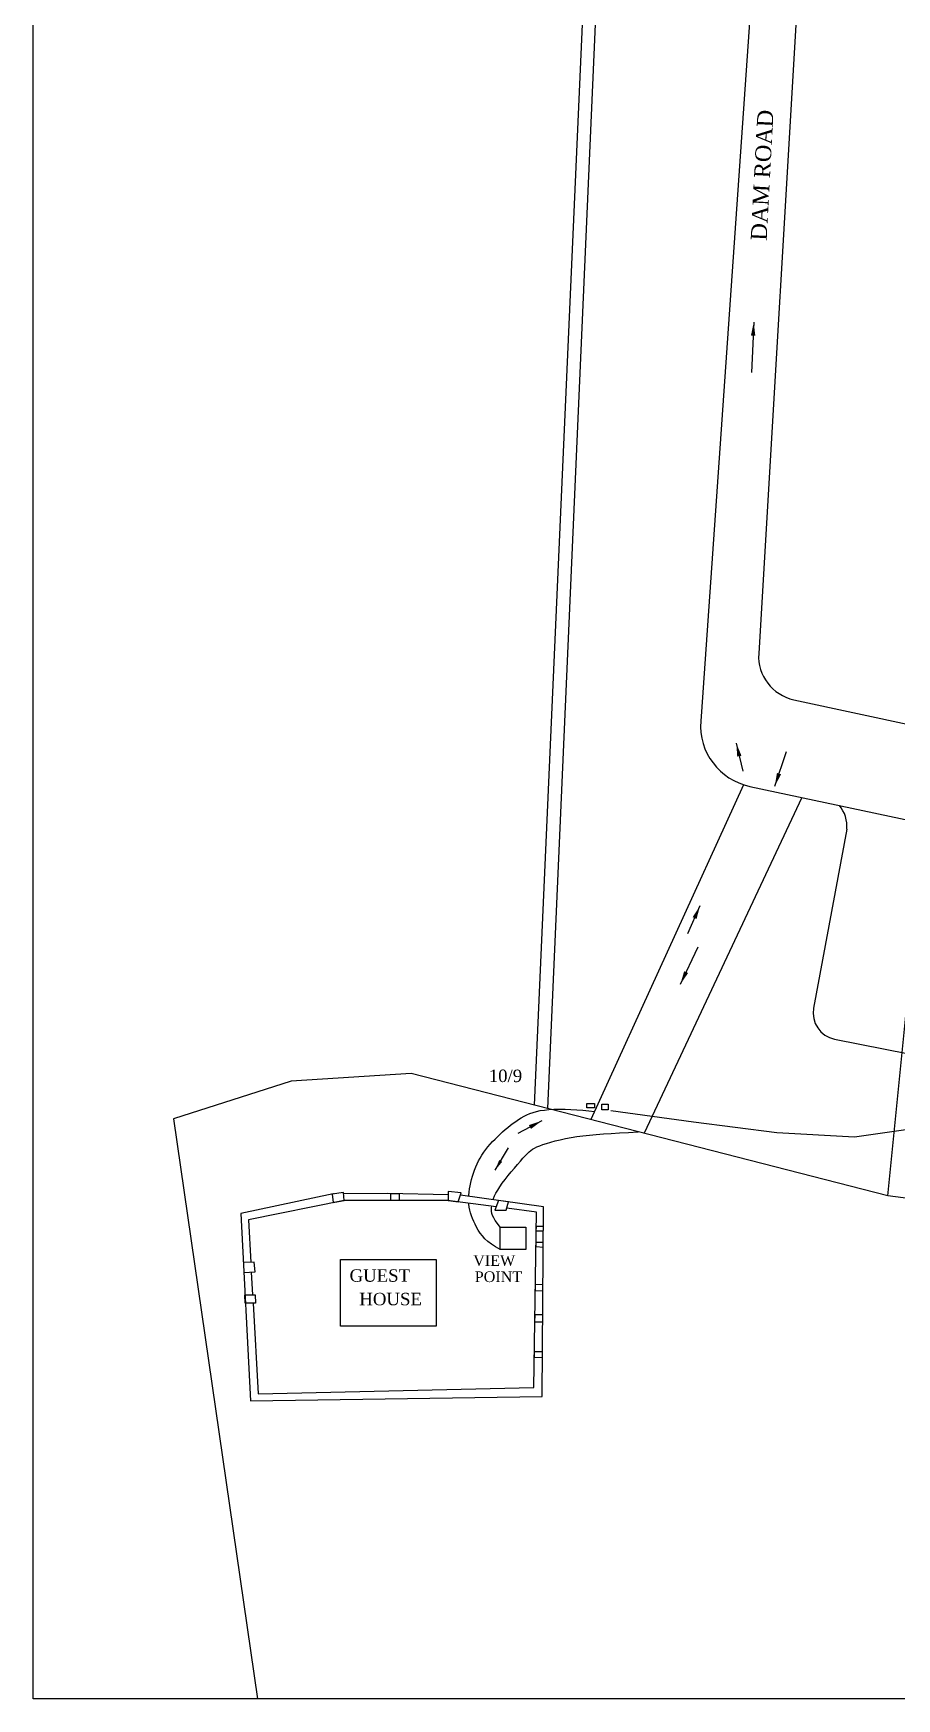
# Model space of a CAD drawing. Header units: inches. Extents: x -174 to 53028, y 1037 to 42359.
# Drawn here: x -174 to 11493, y 1037 to 23524 of the extents above; entities that cross this region are included whole.
import ezdxf

# ---------------------------------------------------------------- set-up
doc = ezdxf.new("R2010")
doc.units = ezdxf.units.IN
doc.header["$MEASUREMENT"] = 0
for name, color, linetype in [('DIM', 5, 'Continuous'), ('DO LINE', 3, 'Continuous'), ('DWG.LINE', 10, 'Continuous'), ('TEXT', 7, 'Continuous')]:
    doc.layers.add(name, color=color, linetype=linetype)
doc.layers.add('TITLE', color=7, linetype='Continuous', lineweight=30)
doc.styles.get("Standard").update_dxf_attribs({"font": 'times.ttf', "height": 120})
doc.dimstyles.get("Standard").update_dxf_attribs({"dimtxt": 120, "dimasz": 96, "dimexe": 0.18, "dimexo": 0.0625, "dimgap": 0.09, "dimtad": 0, "dimtih": 1, "dimtoh": 1, "dimdec": 0, "dimzin": 0, "dimdsep": 46, "dimlunit": 3, "dimtxsty": 'Standard', "dimcen": 300, "dimclrd": 5, "dimclre": 5, "dimclrt": 4, "dimadec": 0, "dimazin": 0, "dimtfac": 1, "dimtdec": 0, "dimtofl": 0, "dimtmove": 0, "dimatfit": 3, "dimfxl": 0, "dimtolj": 1, "dimtzin": 0, "dimarcsym": 0})

msp = doc.modelspace()

# ---------------------------------------------------------------- linework, layer by layer
at = {"layer": 'DO LINE', "ltscale": 0.2}
msp.add_lwpolyline([(7630.3, 8976.5), (8744.7, 8825.8), (9874, 8682.5), (10923, 8624.7), (11614.8, 8722.7)], dxfattribs=at)
at = {"layer": 'DWG.LINE', "ltscale": 0.2}
for points in [[(16669.2, 37805.1), (7514.2, 25796.3), (6774.2, 9004.6)], [(11373, 7826.9), (11610.7, 10212.3), (11822.8, 12636.8), (11978.8, 14546.8), (12061, 15722.3), (12130.2, 17018.8), (12242.7, 19131.8), (12325.8, 20530.3), (12419.8, 22237), (12499.4, 23818), (12533.5, 24600.4), (12480.2, 27591.8), (12441.4, 29546.4), (12397.8, 31632.5), (12344.4, 34115.9), (12296, 35500.3)], [(6596.1, 9050.2), (7347.9, 25881.5)], [(9422.2, 13378.1), (7357.2, 8855.3)], [(10210.5, 13205.8), (8078.3, 8670.6)], [(24735.1, 6887.8), (18373.7, 6917.6), (11373, 7826.9), (4929.8, 9476.9), (3312, 9374.2), (1721.1, 8864.3), (2856.7, 1036.6)], [(5709.9, 7821.8), (5710.6, 7836.1), (5714.9, 7878.1), (5721, 7920.4), (5728.7, 7962.9), (5738, 8005.5), (5748.7, 8048), (5760.6, 8090.5), (5773.7, 8132.6), (5788.3, 8174.5), (5804.4, 8216), (5822.1, 8256.9), (5841.7, 8297.3), (5863.2, 8337), (5886.7, 8375.9), (5912.3, 8414), (5939.9, 8451.2), (5969.2, 8487.6), (6000, 8523.2), (6032, 8557.9), (6065, 8591.9), (6098.8, 8625.2), (6133.1, 8657.7), (6167.8, 8689.4), (6202.8, 8720.3), (6238.1, 8750.1), (6273.7, 8778.9), (6309.6, 8806.3), (6345.9, 8832.4), (6382.5, 8856.9), (6419.5, 8879.8), (6456.9, 8900.9), (6495.5, 8920.1), (6536, 8937.3), (6579.1, 8952.5), (6625.7, 8965.6), (6676.5, 8976.5), (6732.2, 8985.1), (6793.7, 8991.4), (6861.3, 8995.3), (6934.2, 8996.8), (7010.9, 8996.3), (7090.3, 8993.7), (7171, 8989.2), (7251.6, 8983.1), (7331, 8975.3), (7407.8, 8966.1)], [(6039.6, 7775.4), (6044.5, 7790.1), (6059, 7825.3), (6077.7, 7863.3), (6100.9, 7904.3), (6129.3, 7948.9), (6162.9, 7996.9), (6200.8, 8047.4), (6241.7, 8099.2), (6284.1, 8151.1), (6326.6, 8201.7), (6368.1, 8249.7), (6407.1, 8294.1), (6442.2, 8333.4), (6472.7, 8366.7), (6499.4, 8394.8), (6524.1, 8418.4), (6548.1, 8438.4), (6573, 8455.8), (6600.3, 8471.6), (6631.5, 8486.5), (6668.2, 8501.6), (6711.5, 8517.4), (6761.3, 8534), (6817.1, 8550.8), (6878.6, 8567.6), (6945.1, 8584), (7016.3, 8599.6), (7091.6, 8614), (7170.7, 8626.9), (7253.2, 8638), (7339.9, 8647.6), (7431.7, 8656), (7529.5, 8663.5), (7634.3, 8670.3), (7746.9, 8677), (7868.3, 8683.7), (7999.4, 8690.8)], [(3863.2, 7850.4), (3876, 7734.3), (4027, 7764.9), (4015.5, 7873.4), (3863.2, 7850.4)], [(5433.9, 7763.3), (5568.4, 7745.5), (5609.3, 7866.8), (5433.6, 7886), (5433.9, 7763.3)], [(3884.4, 7853.6), (3878, 7853.6), (2628.3, 7586.1), (2758.7, 5056.7)], [(6081.1, 7677.6), (5422, 7764.9), (4027, 7764.9), (2732.8, 7502.8)], [(2758.7, 5056.7), (6699.9, 5115.6), (6719, 7679.6), (5599.4, 7837.4)], [(2795, 6377.7), (2862.6, 5154.5), (6590.4, 5238.4), (6626, 7605.5), (6222.7, 7658.9)], [(5433.7, 7841.2), (4614.9, 7856.7), (4017.5, 7854.2)], [(6134.6, 7103.5), (6070.9, 7136.9), (6016, 7172.1), (5969, 7208.7), (5928.8, 7246.5), (5894.4, 7285.2), (5864.8, 7324.4), (5839.2, 7363.7), (5816.4, 7402.9), (5795.7, 7441.7), (5776.9, 7480.2), (5760.3, 7518.6), (5745.8, 7556.9), (5733.5, 7595.3), (5723.6, 7634.1), (5716, 7673.2), (5711, 7713), (5710.2, 7726.7)], [(6134.6, 7405.5), (6097.7, 7452.1), (6069, 7492.9), (6047.7, 7528.8), (6032.8, 7560.9), (6023.2, 7590.1), (6018.2, 7617.4), (6016.7, 7643.8), (6017.8, 7670.4), (6019.5, 7685.8)], [(6113.9, 7764.9), (6064.2, 7632.7), (6214.7, 7630.7), (6247.2, 7746.1), (6113.9, 7764.9)], [(2732.8, 7502.8), (2764.5, 6928.3)], [(6714.9, 7130.2), (6618.9, 7136.1), (6619.9, 7199)], [(6619.9, 7199), (6715.5, 7200.6)], [(6716.6, 7347.9), (6622.2, 7350.5), (6623.1, 7416)], [(6623.1, 7416), (6717.1, 7415.9)], [(2669.3, 6790.5), (2821.9, 6801.2), (2809.1, 6928.8), (2662.3, 6927)], [(2771.8, 6797.7), (2788.9, 6488.4)], [(6710.5, 6538.2), (6610, 6542.6), (6611.4, 6633.6)], [(6611.4, 6633.6), (6711.2, 6627.9)], [(2684.8, 6490.2), (2823.8, 6487.8), (2828.8, 6378.5), (2690.7, 6375.3), (2684.8, 6490.2)], [(6707.4, 6120), (6603.7, 6121), (6605.2, 6225.4)], [(6605.2, 6225.4), (6708.2, 6225.5)], [(6703.8, 5643.3), (6596.5, 5641.1), (6597.7, 5725.8)], [(6597.7, 5725.8), (6704.4, 5722.6)]]:
    msp.add_lwpolyline(points, dxfattribs=at)
for points in [[(21359, 23218.8), (22196, 26938), (22781, 29636.2), (23210.6, 31495.8, 0.3383764), (22849.7, 32292.3), (17978.4, 34907.6, 0.3744277), (17440.5, 34785.1), (10201.3, 24865.4), (9627.8, 15147.2, 0.3701544), (10100.7, 14525.3), (18387.6, 12744.4, 0.4097586), (19098.3, 13196), (20524.7, 19374.1), (20926.2, 21161), (21391.7, 23213.7)], [(9588.7, 24903), (8843.6, 14235.6, 0.3738299), (9506.8, 13355.4), (15320, 12119.1)], [(10818.1, 12776.1), (10369.7, 10361.8, 0.4108006), (10653.7, 9942.9), (14008.8, 9279.2)]]:
    msp.add_lwpolyline(points, format="xyb", dxfattribs=at)
for points in [[(7307.3, 9072.8), (7408.9, 9072.8), (7408.9, 9015.8), (7307.3, 9015.8)], [(7506.8, 9064.2), (7593, 9064.2), (7593, 8985.5), (7506.8, 8985.5)], [(4656.8, 7855.9), (4769.4, 7855.9), (4769.4, 7764.9), (4656.8, 7764.9)], [(6134.6, 7405.5), (6480.1, 7405.5), (6480.1, 7103.5), (6134.6, 7103.5)], [(3979.1, 6965.7), (5269.4, 6965.7), (5269.4, 6065.1), (3979.1, 6065.1)]]:
    msp.add_lwpolyline(points, close=True, dxfattribs=at)
msp.add_arc((10383.4, 12816.6), 436.6, 354.67676, 40.12978, dxfattribs=at)
at = {"layer": 'TITLE', "ltscale": 0.2}
msp.add_lwpolyline([(-174.2, 42359.3), (53008, 42359.3), (53008, 1036.6), (-174.2, 1036.6)], close=True, dxfattribs=at)

# ---------------------------------------------------------------- texts
at = {"layer": 'TEXT', "ltscale": 0.2}
msp.add_text('DAM ROAD', height=216, rotation=86.95041, dxfattribs=at).set_placement((9734.5, 20720.1))
for s, height, p in [('10/9', 168, (5980.4, 9362.7)), ('VIEW', 144, (5769.9, 6881.2)), ('GUEST', 168, (4099.3, 6666.5)), ('POINT', 144, (5790.9, 6662.4)), ('HOUSE', 168, (4230.8, 6348.9))]:
    msp.add_text(s, height=height, dxfattribs=at).set_placement(p)

# ---------------------------------------------------------------- leaders
at = {"layer": 'DIM', "ltscale": 0.2}
for points, override in [([(9560.3, 19621.9), (9531.4, 18942.5)], {"dimasz": 180}), ([(9324.6, 13937.8), (9414.8, 13560.6)], {"dimasz": 180}), ([(9843.9, 13356.7), (10004.6, 13824.1)], {"dimasz": 180}), ([(8833.7, 11741.3), (8667.8, 11362.9)], {"dimasz": 180, "dimgap": 0.09, "dimtad": 0}), ([(8569.4, 10684.5), (8811.1, 11190.2)], {"dimasz": 180}), ([(6696.2, 8839), (6371.1, 8670.1)], {"dimasz": 180}), ([(6066.8, 8174), (6246.3, 8472.7)], {"dimasz": 144})]:
    msp.add_leader(points, dimstyle='Standard', override=override, dxfattribs=at)

doc.saveas('drawing.dxf')
